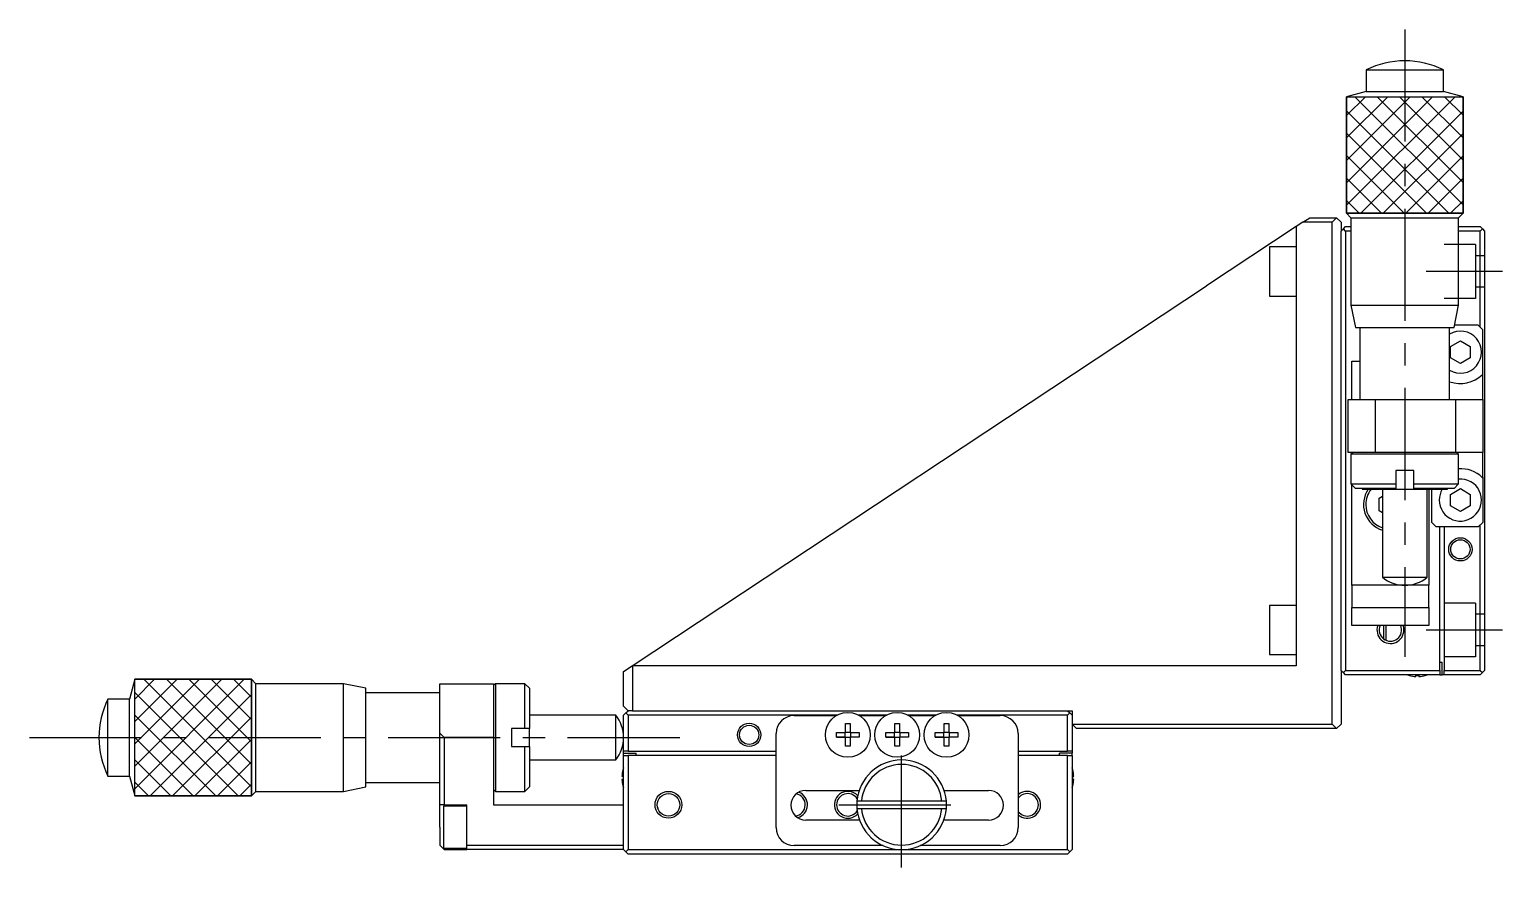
# Model space of a CAD drawing. Extents: x -319 to 370, y 6 to 505.
# Drawn here: x 58.9 to 223.2, y 236.3 to 329.8 of the extents above; entities that cross this region are included whole.
import ezdxf

# ---------------------------------------------------------------- set-up
doc = ezdxf.new("R2010")
doc.units = 0
doc.header["$LTSCALE"] = 10
doc.linetypes.add('CENTER', pattern=[2, 1.25, -0.25, 0.25, -0.25])
doc.linetypes.add('DASHED', pattern=[3.5, 2, -1.5])
doc.layers.get('0').update_dxf_attribs({"linetype": 'CONTINUOUS'})
doc.layers.add('CENTER', color=1, linetype='CENTER')

msp = doc.modelspace()

# ---------------------------------------------------------------- linework, layer by layer
at = {"color": 7, "linetype": 'CONTINUOUS'}
for p, q in [((207.994107, 325.29641), (216.594107, 325.29641)), ((207.994107, 325.29641), (207.994107, 322.885899)), ((216.594107, 322.885899), (216.594107, 325.29641)), ((207.994107, 322.885899), (205.794108, 322.296411)), ((207.994107, 322.885899), (216.594107, 322.885899)), ((218.794106, 322.296411), (216.594107, 322.885899)), ((200.93869, 308.296404), (201.694107, 308.796404)), ((201.694107, 308.796404), (204.694107, 308.796404)), ((204.694107, 308.796404), (204.194107, 308.296404)), ((205.194107, 308.296404), (204.694107, 308.796404)), ((205.794108, 309.29641), (206.294111, 308.796408)), ((206.294111, 308.796408), (218.294103, 308.796408)), ((206.294111, 308.796408), (206.294111, 299.046403)), ((218.294103, 308.796408), (218.794106, 309.29641)), ((218.294103, 299.046403), (218.294103, 308.796408)), ((200.194107, 307.803576), (190.194107, 301.18472)), ((200.93869, 308.296404), (200.194107, 307.803576)), ((200.194107, 307.803576), (200.194107, 258.796404)), ((204.194107, 308.296404), (200.93869, 308.296404)), ((204.194107, 252.296404), (204.194107, 308.296404)), ((205.194107, 308.296404), (205.194107, 307.296404)), ((205.444107, 307.546404), (205.194107, 307.296404)), ((205.194107, 258.296404), (205.194107, 307.296404)), ((205.444107, 307.546404), (205.694107, 307.796404)), ((205.694107, 307.296404), (205.444107, 307.546404)), ((205.694107, 307.796404), (206.294111, 307.796404)), ((205.694107, 307.296404), (205.694107, 258.296404)), ((206.294111, 307.296404), (205.694107, 307.296404)), ((218.294103, 307.796404), (220.694107, 307.796404)), ((220.694107, 307.296404), (218.294103, 307.296404)), ((220.694107, 307.796404), (220.944107, 307.546404)), ((220.944107, 307.546404), (220.694107, 307.296404)), ((220.694107, 296.596404), (220.694107, 307.296404)), ((220.944107, 307.546404), (221.194107, 307.296404)), ((221.194107, 307.296404), (221.194107, 258.296404)), ((197.194107, 305.546404), (197.194107, 302.796404)), ((200.194107, 305.546404), (197.194107, 305.546404)), ((197.194107, 302.796404), (197.194107, 300.046404)), ((126.152348, 258.796404), (190.194107, 301.18472)), ((197.194107, 300.046404), (200.194107, 300.046404)), ((206.294111, 299.046403), (218.294103, 299.046403)), ((206.294111, 299.046403), (206.79411, 296.546404)), ((217.794104, 296.546404), (218.294103, 299.046403)), ((206.79411, 296.546404), (217.794104, 296.546404)), ((207.294107, 296.546404), (207.294107, 288.496404)), ((217.294107, 288.496404), (217.294107, 296.546404)), ((220.494107, 296.796404), (217.844104, 296.796404)), ((220.994107, 296.296404), (220.494107, 296.796404)), ((220.994107, 291.248876), (220.994107, 296.296404)), ((217.394107, 294.431489), (218.494107, 295.066575)), ((217.394107, 293.161319), (217.394107, 294.431489)), ((218.494107, 295.066575), (219.594107, 294.431489)), ((219.594107, 294.431489), (219.594107, 293.161319)), ((206.394107, 292.796404), (207.294107, 292.796404)), ((206.394107, 288.496404), (206.394107, 292.796404)), ((218.494107, 292.526233), (217.394107, 293.161319)), ((219.594107, 293.161319), (218.494107, 292.526233)), ((220.994107, 291.248876), (220.924929, 291.278249)), ((220.994107, 288.496404), (220.994107, 291.248876)), ((205.994107, 282.596404), (205.994107, 288.496404)), ((205.994107, 288.496404), (208.994107, 288.496404)), ((208.994107, 288.496404), (208.994107, 282.596404)), ((208.994107, 288.496404), (217.994107, 288.496404)), ((217.994107, 282.596404), (217.994107, 288.496404)), ((217.994107, 288.496404), (220.994107, 288.496404)), ((220.994107, 288.496404), (220.994107, 282.596404)), ((208.994107, 282.596404), (205.994107, 282.596404)), ((206.494107, 282.596404), (206.294107, 282.396404)), ((206.394107, 282.496404), (206.394107, 282.596404)), ((217.994107, 282.596404), (208.994107, 282.596404)), ((220.994107, 282.596404), (217.994107, 282.596404)), ((218.294107, 282.396404), (218.094107, 282.596404)), ((220.994107, 279.843932), (220.994107, 282.596404)), ((212.294107, 282.396404), (206.294107, 282.396404)), ((206.294107, 282.396404), (206.294107, 279.096404)), ((218.294107, 282.396404), (212.294107, 282.396404)), ((218.294107, 279.096404), (218.294107, 282.396404)), ((211.294107, 280.596404), (211.294107, 279.096404)), ((213.294107, 280.596404), (211.294107, 280.596404)), ((213.294107, 279.096404), (213.294107, 280.596404)), ((220.924929, 279.814559), (220.994107, 279.843932)), ((220.994107, 279.843932), (220.994107, 274.796404)), ((206.294107, 279.096404), (211.294107, 279.096404)), ((206.294107, 279.096404), (206.794107, 278.596404)), ((206.394107, 267.796404), (206.394107, 278.996404)), ((211.294107, 278.596404), (206.794107, 278.596404)), ((207.544107, 278.596385), (207.544107, 278.496404)), ((207.544107, 278.496404), (217.044107, 278.496404)), ((209.444107, 277.518092), (209.794111, 277.720167)), ((209.794111, 278.496404), (209.794111, 268.673913)), ((211.294107, 279.096404), (211.294107, 278.596404)), ((213.294107, 279.096404), (218.294107, 279.096404)), ((213.294107, 278.596404), (213.294107, 279.096404)), ((217.794107, 278.596404), (213.294107, 278.596404)), ((214.794103, 268.673913), (214.794103, 278.496404)), ((214.994107, 278.496404), (214.994107, 267.796404)), ((215.294107, 274.796404), (215.294107, 278.496404)), ((217.044107, 278.496404), (217.044107, 278.596385)), ((217.394107, 277.931489), (218.494107, 278.566575)), ((217.394107, 276.661319), (217.394107, 277.931489)), ((217.794107, 278.596404), (218.294107, 279.096404)), ((218.494107, 278.566575), (219.594107, 277.931489)), ((219.594107, 277.931489), (219.594107, 276.661319)), ((209.444107, 276.074716), (209.444107, 277.518092)), ((209.794111, 275.872641), (209.444107, 276.074716)), ((218.494107, 276.026233), (217.394107, 276.661319)), ((219.594107, 276.661319), (218.494107, 276.026233)), ((215.294107, 274.796404), (215.794107, 274.296404)), ((220.494107, 274.296404), (220.994107, 274.796404)), ((220.694107, 258.296404), (220.694107, 274.496404)), ((220.494107, 274.296404), (215.794107, 274.296404)), ((216.194107, 258.296404), (216.194107, 274.296404)), ((216.694107, 274.296404), (216.694107, 258.296404)), ((214.994107, 267.796404), (206.394107, 267.796404)), ((206.394107, 267.796404), (206.394107, 265.296404)), ((209.794111, 268.673913), (214.794103, 268.673913)), ((214.994107, 265.296404), (214.994107, 267.796404)), ((197.194107, 265.546404), (197.194107, 262.796404)), ((200.194107, 265.546404), (197.194107, 265.546404)), ((206.394107, 265.296404), (214.994107, 265.296404)), ((206.394107, 263.296404), (206.394107, 265.296404)), ((214.994107, 265.296404), (214.994107, 263.296404)), ((214.994107, 263.296404), (206.394107, 263.296404)), ((209.944107, 262.796404), (209.944107, 263.296404)), ((210.194107, 263.296404), (210.194107, 262.796404)), ((197.194107, 262.796404), (197.194107, 260.046404)), ((209.944107, 261.796404), (209.944107, 262.796404)), ((210.194107, 262.796404), (210.194107, 261.65076)), ((197.194107, 260.046404), (200.194107, 260.046404)), ((125.194107, 258.162159), (126.152348, 258.796404)), ((125.194107, 254.296404), (125.194107, 258.162159)), ((126.152348, 258.796404), (126.194107, 258.796404)), ((126.194107, 258.796404), (126.194107, 253.796404)), ((128.944107, 258.796404), (126.194107, 258.796404)), ((131.444107, 258.796404), (128.944107, 258.796404)), ((168.944107, 258.796404), (131.444107, 258.796404)), ((171.444107, 258.796404), (168.944107, 258.796404)), ((200.194107, 258.796404), (171.444107, 258.796404)), ((205.194107, 258.296404), (205.194107, 252.296404)), ((205.194107, 258.296404), (205.444107, 258.046404)), ((205.444107, 258.046404), (205.694107, 258.296404)), ((205.694107, 257.796404), (205.444107, 258.046404)), ((205.694107, 258.296404), (216.194107, 258.296404)), ((216.194107, 259.196404), (216.444107, 259.196404)), ((216.194107, 258.296404), (216.194107, 257.796404)), ((216.444107, 257.796404), (216.444107, 259.196404)), ((216.694107, 258.296404), (220.694107, 258.296404)), ((216.694107, 257.796404), (216.694107, 258.296404)), ((220.694107, 258.296404), (220.944107, 258.046404)), ((220.944107, 258.046404), (220.694107, 257.796404)), ((221.194107, 258.296404), (220.944107, 258.046404)), ((70.6941, 257.296403), (70.104612, 255.096404)), ((84.194103, 256.7964), (83.694101, 257.296403)), ((84.194103, 244.796408), (84.194103, 256.7964)), ((93.944108, 256.7964), (84.194103, 256.7964)), ((93.944108, 244.796408), (93.944108, 256.7964)), ((96.444107, 256.296401), (93.944108, 256.7964)), ((96.444107, 245.296407), (96.444107, 256.296401)), ((104.694107, 256.796404), (110.694107, 256.796404)), ((104.694107, 251.296404), (104.694107, 256.796404)), ((110.694107, 256.796404), (110.694107, 250.796402)), ((110.894107, 256.796404), (110.694107, 256.596404)), ((110.894107, 256.796404), (110.894107, 244.796404)), ((114.194107, 256.796404), (110.894107, 256.796404)), ((114.194107, 251.796404), (114.194107, 256.796404)), ((114.694107, 256.296404), (114.194107, 256.796404)), ((114.694107, 256.296404), (114.694107, 251.796404)), ((216.194107, 257.796404), (205.694107, 257.796404)), ((212.805491, 257.72226), (212.807746, 257.726882)), ((213.514107, 257.726882), (213.874107, 257.726882)), ((213.514107, 257.606545), (213.514107, 257.726882)), ((213.874107, 257.726882), (213.874107, 257.606545)), ((214.580469, 257.726882), (214.582723, 257.72226)), ((216.194107, 257.796404), (216.444107, 257.796404)), ((216.694107, 257.796404), (216.444107, 257.796404)), ((220.694107, 257.796404), (216.694107, 257.796404)), ((67.694101, 246.496404), (67.694101, 255.096404)), ((70.104612, 255.096404), (67.694101, 255.096404)), ((70.104612, 246.496404), (70.104612, 255.096404)), ((104.694107, 255.796404), (96.444107, 255.796404)), ((124.316598, 253.2964), (114.694107, 253.2964)), ((124.316598, 248.296408), (124.316598, 253.2964)), ((125.194107, 254.296404), (125.694107, 253.796404)), ((125.194107, 253.296404), (125.444107, 253.546404)), ((125.194107, 249.296404), (125.194107, 253.296404)), ((125.444107, 253.546404), (125.694107, 253.796404)), ((125.444107, 253.546404), (125.694107, 253.296404)), ((126.194107, 253.796404), (125.694107, 253.796404)), ((125.694107, 253.296404), (125.694107, 249.296404)), ((149.006673, 253.296404), (125.694107, 253.296404)), ((126.194107, 253.796404), (128.944107, 253.796404)), ((128.944107, 253.796404), (131.444107, 253.796404)), ((131.444107, 253.796404), (168.944107, 253.796404)), ((144.194107, 253.246404), (148.918372, 253.246404)), ((154.506673, 253.296404), (151.381541, 253.296404)), ((151.469842, 253.246404), (154.418372, 253.246404)), ((160.006673, 253.296404), (156.881541, 253.296404)), ((156.969842, 253.246404), (159.918372, 253.246404)), ((174.694107, 253.296404), (162.381541, 253.296404)), ((162.469842, 253.246404), (167.194107, 253.246404)), ((168.944107, 253.796404), (171.444107, 253.796404)), ((171.444107, 253.796404), (175.194107, 253.796404)), ((174.694107, 253.796404), (174.944107, 253.546404)), ((174.694107, 253.296404), (174.944107, 253.546404)), ((174.694107, 249.296404), (174.694107, 253.296404)), ((174.944107, 253.546404), (175.194107, 253.296404)), ((175.194107, 253.796404), (175.194107, 252.296404)), ((114.194107, 251.796404), (112.694107, 251.796404)), ((112.694107, 251.796404), (112.694107, 249.796404)), ((114.694107, 251.796404), (114.194107, 251.796404)), ((114.694107, 249.796404), (114.694107, 251.796476)), ((148.935518, 250.836404), (148.935518, 251.356404)), ((148.935518, 251.356404), (149.934107, 251.356404)), ((149.892732, 250.836404), (149.892732, 251.356404)), ((149.934107, 252.354994), (150.454107, 252.354994)), ((149.934107, 251.356404), (149.934107, 252.354994)), ((149.934107, 251.397779), (150.454107, 251.397779)), ((150.454107, 252.354994), (150.454107, 251.356404)), ((150.454107, 251.356404), (151.452697, 251.356404)), ((150.495482, 251.356404), (150.495482, 250.836404)), ((151.452697, 251.356404), (151.452697, 250.836404)), ((154.435518, 250.836404), (154.435518, 251.356404)), ((154.435518, 251.356404), (155.434107, 251.356404)), ((155.392732, 250.836404), (155.392732, 251.356404)), ((155.434107, 252.354994), (155.954107, 252.354994)), ((155.434107, 251.356404), (155.434107, 252.354994)), ((155.434107, 251.397779), (155.954107, 251.397779)), ((155.954107, 252.354994), (155.954107, 251.356404)), ((155.954107, 251.356404), (156.952697, 251.356404)), ((155.995482, 251.356404), (155.995482, 250.836404)), ((156.952697, 251.356404), (156.952697, 250.836404)), ((159.935518, 250.836404), (159.935518, 251.356404)), ((159.935518, 251.356404), (160.934107, 251.356404)), ((160.892732, 250.836404), (160.892732, 251.356404)), ((160.934107, 252.354994), (161.454107, 252.354994)), ((160.934107, 251.356404), (160.934107, 252.354994)), ((160.934107, 251.397779), (161.454107, 251.397779)), ((161.454107, 252.354994), (161.454107, 251.356404)), ((161.454107, 251.356404), (162.452697, 251.356404)), ((161.495482, 251.356404), (161.495482, 250.836404)), ((162.452697, 251.356404), (162.452697, 250.836404)), ((175.194107, 252.296404), (175.194107, 249.296404)), ((175.194107, 252.296404), (204.194107, 252.296404)), ((175.694107, 251.796404), (175.194107, 252.296404)), ((204.694107, 251.796404), (175.694107, 251.796404)), ((204.194107, 252.296404), (204.694107, 251.796404)), ((204.694107, 251.796404), (205.194107, 252.296404)), ((104.694107, 251.296404), (105.194107, 250.796404)), ((104.694107, 243.296404), (104.694107, 251.296404)), ((105.194107, 250.796404), (105.194107, 243.296404)), ((110.694107, 250.796402), (105.194107, 250.796404)), ((110.694107, 250.796402), (110.694107, 243.296404)), ((112.694107, 249.796404), (114.194107, 249.796404)), ((114.194107, 244.796404), (114.194107, 249.796404)), ((114.194107, 249.796404), (114.694107, 249.796404)), ((114.694107, 249.796404), (114.694107, 245.296404)), ((142.194107, 240.746404), (142.194107, 251.246404)), ((149.934107, 250.836404), (148.935518, 250.836404)), ((148.935518, 250.836404), (149.892732, 250.836404)), ((149.934107, 250.836404), (149.892732, 250.836404)), ((149.934107, 249.837815), (149.934107, 250.836404)), ((150.454107, 250.795029), (149.934107, 250.795029)), ((150.454107, 249.837815), (149.934107, 249.837815)), ((150.454107, 250.836404), (150.454107, 249.837815)), ((151.452697, 250.836404), (150.454107, 250.836404)), ((150.495482, 250.836404), (150.454107, 250.836404)), ((151.452697, 250.836404), (150.495482, 250.836404)), ((155.434107, 250.836404), (154.435518, 250.836404)), ((154.435518, 250.836404), (155.392732, 250.836404)), ((155.434107, 250.836404), (155.392732, 250.836404)), ((155.434107, 249.837815), (155.434107, 250.836404)), ((155.954107, 250.795029), (155.434107, 250.795029)), ((155.954107, 249.837815), (155.434107, 249.837815)), ((155.954107, 250.836404), (155.954107, 249.837815)), ((156.952697, 250.836404), (155.954107, 250.836404)), ((155.995482, 250.836404), (155.954107, 250.836404)), ((156.952697, 250.836404), (155.995482, 250.836404)), ((160.934107, 250.836404), (159.935518, 250.836404)), ((159.935518, 250.836404), (160.892732, 250.836404)), ((160.934107, 250.836404), (160.892732, 250.836404)), ((160.934107, 249.837815), (160.934107, 250.836404)), ((161.454107, 250.795029), (160.934107, 250.795029)), ((161.454107, 249.837815), (160.934107, 249.837815)), ((161.454107, 250.836404), (161.454107, 249.837815)), ((162.452697, 250.836404), (161.454107, 250.836404)), ((161.495482, 250.836404), (161.454107, 250.836404)), ((162.452697, 250.836404), (161.495482, 250.836404)), ((169.194107, 251.246404), (169.194107, 240.746404)), ((114.694107, 248.296408), (124.316598, 248.296408)), ((125.694107, 249.296404), (125.194107, 249.296404)), ((125.194107, 249.046404), (125.194107, 249.296404)), ((125.194107, 249.046404), (126.594107, 249.046404)), ((125.194107, 248.796404), (125.194107, 249.046404)), ((125.194107, 238.296404), (125.194107, 248.796404)), ((125.194107, 248.796404), (125.694107, 248.796404)), ((125.694107, 249.296404), (142.194107, 249.296404)), ((125.694107, 248.796404), (125.694107, 238.296404)), ((142.194107, 248.796404), (125.694107, 248.796404)), ((126.594107, 248.796404), (126.594107, 249.046404)), ((169.194107, 249.296404), (174.694107, 249.296404)), ((174.694107, 248.796404), (169.194107, 248.796404)), ((175.194107, 249.046404), (173.794107, 249.046404)), ((173.794107, 248.796404), (173.794107, 249.046404)), ((175.194107, 249.296404), (174.694107, 249.296404)), ((174.694107, 238.296404), (174.694107, 248.796404)), ((174.694107, 248.796404), (175.194107, 248.796404)), ((175.194107, 249.296404), (175.194107, 249.046404)), ((175.194107, 248.796404), (175.194107, 249.046404)), ((175.194107, 248.796404), (175.194107, 238.296404)), ((67.694101, 246.496404), (70.104612, 246.496404)), ((70.104612, 246.496404), (70.6941, 244.296405)), ((125.004248, 246.476404), (125.124586, 246.476404)), ((125.119963, 247.18502), (125.124586, 247.182766)), ((125.124586, 246.476404), (125.124586, 246.116404)), ((175.263629, 247.182766), (175.268251, 247.18502)), ((175.263629, 246.476404), (175.383966, 246.476404)), ((175.263629, 246.116404), (175.263629, 246.476404)), ((83.694101, 244.296405), (84.194103, 244.796408)), ((84.194103, 244.796408), (93.944108, 244.796408)), ((93.944108, 244.796408), (96.444107, 245.296407)), ((96.444107, 245.796404), (104.694107, 245.796404)), ((110.694107, 244.996404), (110.894107, 244.796404)), ((110.894107, 244.796404), (114.194107, 244.796404)), ((114.194107, 244.796404), (114.694107, 245.296404)), ((125.124586, 246.116404), (125.004248, 246.116404)), ((125.124586, 245.410043), (125.119963, 245.407788)), ((145.494107, 244.896404), (151.457019, 244.896404)), ((160.931195, 244.896404), (165.894107, 244.896404)), ((175.383966, 246.116404), (175.263629, 246.116404)), ((175.268251, 245.407788), (175.263629, 245.410043)), ((105.194107, 243.296404), (104.694107, 243.296404)), ((104.694107, 240.796404), (104.694107, 243.296404)), ((105.094107, 243.146404), (105.094107, 240.796404)), ((107.694107, 243.146404), (105.094107, 243.146404)), ((105.194107, 243.296404), (107.694107, 243.296404)), ((107.694107, 238.796404), (107.694107, 243.296404)), ((110.694107, 243.296404), (125.194107, 243.296404)), ((151.71192, 243.696404), (151.210133, 243.696404)), ((160.676294, 243.696404), (151.71192, 243.696404)), ((161.178082, 243.696404), (160.676294, 243.696404)), ((151.49198, 241.596404), (145.494107, 241.596404)), ((151.210133, 242.896404), (151.71192, 242.896404)), ((151.210133, 242.896404), (161.178082, 242.896404)), ((151.71192, 242.896404), (160.676294, 242.896404)), ((160.676294, 242.896404), (161.178082, 242.896404)), ((165.894107, 241.596404), (160.896234, 241.596404)), ((104.694107, 240.796404), (104.694107, 238.796404)), ((105.094107, 240.796404), (105.094107, 238.446404)), ((104.694107, 238.796404), (105.194107, 238.296404)), ((105.094107, 238.446404), (107.694107, 238.446404)), ((105.194107, 238.296404), (107.694107, 238.296404)), ((107.694107, 238.796404), (125.194107, 238.796404)), ((107.694107, 238.296404), (107.694107, 238.796404)), ((125.194107, 238.296404), (107.694107, 238.296404)), ((125.444107, 238.046404), (125.194107, 238.296404)), ((125.694107, 238.296404), (125.444107, 238.046404)), ((125.694107, 238.296404), (156.194107, 238.296404)), ((154.121066, 238.746404), (144.194107, 238.746404)), ((156.194107, 238.296404), (174.694107, 238.296404)), ((167.194107, 238.746404), (158.267148, 238.746404)), ((174.944107, 238.046404), (174.694107, 238.296404)), ((175.194107, 238.296404), (174.944107, 238.046404)), ((125.694107, 237.796404), (125.444107, 238.046404)), ((174.694107, 237.796404), (125.694107, 237.796404)), ((174.944107, 238.046404), (174.694107, 237.796404))]:
    msp.add_line(p, q, dxfattribs=at)
at = {"color": 3, "linetype": 'CONTINUOUS'}
for p, q in [((205.794108, 322.296411), (218.794106, 322.296411)), ((205.794108, 322.296411), (205.794108, 309.29641)), ((205.794108, 320.191804), (207.898715, 322.296411)), ((205.794108, 317.691804), (210.398715, 322.296411)), ((205.794108, 315.191804), (212.898715, 322.296411)), ((205.794108, 312.691804), (215.398715, 322.296411)), ((205.794108, 310.191804), (217.898715, 322.296411)), ((206.713078, 322.296411), (218.794106, 310.215383)), ((209.213078, 322.296411), (218.794106, 312.715383)), ((211.713078, 322.296411), (218.794106, 315.215383)), ((214.213078, 322.296411), (218.794106, 317.715383)), ((216.713078, 322.296411), (218.794106, 320.215383)), ((218.794106, 309.29641), (218.794106, 322.296411)), ((205.794108, 320.715381), (217.213079, 309.29641)), ((207.398714, 309.29641), (218.794106, 320.691802)), ((205.794108, 318.215381), (214.713079, 309.29641)), ((209.898714, 309.29641), (218.794106, 318.191802)), ((205.794108, 315.715381), (212.213079, 309.29641)), ((212.398714, 309.29641), (218.794106, 315.691802)), ((205.794108, 313.215381), (209.713079, 309.29641)), ((214.898714, 309.29641), (218.794106, 313.191802)), ((205.794108, 310.715381), (207.213079, 309.29641)), ((217.398714, 309.29641), (218.794106, 310.691802)), ((205.794108, 309.29641), (218.794106, 309.29641)), ((70.6941, 244.296405), (70.6941, 257.296403)), ((83.694101, 257.296403), (70.6941, 257.296403)), ((70.6941, 255.091796), (72.898707, 257.296403)), ((70.6941, 252.591796), (75.398707, 257.296403)), ((70.6941, 250.091796), (77.898707, 257.296403)), ((70.6941, 247.591796), (80.398707, 257.296403)), ((70.6941, 245.091796), (82.898707, 257.296403)), ((71.713086, 257.296403), (83.694101, 245.315388)), ((74.213086, 257.296403), (83.694101, 247.815388)), ((76.713086, 257.296403), (83.694101, 250.315388)), ((79.213086, 257.296403), (83.694101, 252.815388)), ((81.713086, 257.296403), (83.694101, 255.315388)), ((83.694101, 244.296405), (83.694101, 257.296403)), ((70.6941, 255.815389), (82.213084, 244.296405)), ((72.398709, 244.296405), (83.694101, 255.591797)), ((70.6941, 253.315389), (79.713084, 244.296405)), ((74.898709, 244.296405), (83.694101, 253.091797)), ((70.6941, 250.815389), (77.213084, 244.296405)), ((77.398709, 244.296405), (83.694101, 250.591797)), ((70.6941, 248.315389), (74.713084, 244.296405)), ((79.898709, 244.296405), (83.694101, 248.091797)), ((70.6941, 245.815389), (72.213084, 244.296405)), ((82.398709, 244.296405), (83.694101, 245.591797)), ((70.6941, 244.296405), (83.694101, 244.296405)), ((128.972356, 243.032162), (129.005965, 242.908051))]:
    msp.add_line(p, q, dxfattribs=at)
at = {"color": 3, "linetype": 'DASHED'}
for p, q in [((205.794108, 309.29641), (205.794108, 322.296411)), ((205.794108, 322.296411), (218.794106, 322.296411)), ((218.794106, 322.296411), (218.794106, 309.29641)), ((218.794106, 309.29641), (205.794108, 309.29641)), ((220.194107, 305.796404), (216.694107, 305.796404)), ((220.194107, 305.796404), (220.194107, 299.796404)), ((221.194107, 304.546404), (220.194107, 304.546404)), ((221.194107, 301.046404), (220.194107, 301.046404)), ((220.194107, 299.796404), (216.694107, 299.796404)), ((220.194107, 265.796404), (216.694107, 265.796404)), ((220.194107, 265.796404), (220.194107, 259.796404)), ((221.194107, 264.546404), (220.194107, 264.546404)), ((220.194107, 259.796404), (216.694107, 259.796404)), ((221.194107, 261.046404), (220.194107, 261.046404)), ((70.6941, 244.296405), (70.6941, 257.296403)), ((70.6941, 257.296403), (83.694101, 257.296403)), ((83.694101, 257.296403), (83.694101, 244.296405)), ((83.694101, 244.296405), (70.6941, 244.296405))]:
    msp.add_line(p, q, dxfattribs=at)
at = {"color": 3, "linetype": 'CONTINUOUS'}
for centre, radius in [((218.494107, 271.796404), 1.3), ((139.194107, 251.096404), 1.3), ((130.194107, 243.296404), 1.5)]:
    msp.add_circle(centre, radius, dxfattribs=at)
at = {"color": 7, "linetype": 'CONTINUOUS'}
for centre, radius in [((218.494107, 271.796404), 1.075), ((150.194107, 251.096404), 2.5), ((155.694107, 251.096404), 2.5), ((161.194107, 251.096404), 2.5), ((139.194107, 251.096404), 1.075), ((130.194107, 243.296404), 1.25)]:
    msp.add_circle(centre, radius, dxfattribs=at)
for centre, radius, start, end in [((212.294107, 316.55141), 9.745001, 90, 116.183791), ((212.294107, 316.55141), 9.745001, 63.816209, 90), ((218.494107, 293.796404), 2.35, 239.293644, 120.706356), ((218.494107, 293.796404), 3.5, 250.314945, 313.989014), ((218.494107, 277.296404), 2.35, 180, 94.882142), ((218.494107, 277.296404), 3.5, 46.010986, 93.275829), ((210.694107, 276.796404), 3, 145.481892, 252.542477), ((210.694107, 276.796404), 2.75, 141.816518, 180), ((218.494107, 277.296404), 2.35, 149.293644, 180), ((210.694107, 276.796404), 2.75, 180, 250.896764), ((212.294107, 271.796409), 3.999997, 231.317811, 270), ((212.294107, 271.796409), 3.999997, 270, 308.682189), ((210.694107, 262.796404), 1.25, 156.421822, 23.578178), ((213.694107, 260.796404), 3.2, 249.635865, 253.877467), ((213.694107, 260.796404), 3.194933, 253.893288, 266.770291), ((213.694107, 260.796404), 3.194933, 273.229709, 286.106712), ((213.694107, 260.796404), 3.2, 286.122533, 290.364135), ((76.439102, 250.796404), 9.745001, 153.816209, 206.183791), ((121.194103, 250.796404), 3.999997, 0, 38.682189), ((144.194107, 251.246404), 2, 90, 180), ((167.194107, 251.246404), 2, 0, 90), ((121.194103, 250.796404), 3.999997, 321.317811, 0), ((156.194107, 243.296404), 5, 4.588566, 175.411434), ((128.194107, 246.296404), 3.194933, 163.893288, 176.770291), ((128.194107, 246.296404), 3.2, 159.635865, 163.877467), ((156.194107, 243.296404), 4.5, 5.099689, 174.900311), ((172.194107, 246.296404), 3.2, 16.122533, 20.364135), ((172.194107, 246.296404), 3.194933, 3.229709, 16.106712), ((128.194107, 246.296404), 3.194933, 183.229709, 196.106712), ((128.194107, 246.296404), 3.2, 196.122533, 200.364135), ((145.494107, 243.246404), 1.65, 90, 270), ((165.894107, 243.246404), 1.65, 270, 90), ((172.194107, 246.296404), 3.2, 339.635865, 343.877467), ((172.194107, 246.296404), 3.194933, 343.893288, 356.770291), ((144.194107, 243.296404), 1.25, 277.220583, 78.374221), ((150.194107, 243.296404), 1.25, 33.12294, 180), ((150.194107, 243.296404), 1.25, 180, 326.87706), ((156.194107, 243.296404), 5, 175.411434, 184.588566), ((156.194107, 243.296404), 5, 355.411434, 4.588566), ((170.194107, 243.296404), 1.25, 216.869898, 143.130102), ((156.194107, 243.296404), 5, 184.588566, 355.411434), ((156.194107, 243.296404), 4.5, 185.099689, 354.900311), ((144.194107, 240.746404), 2, 180, 270), ((167.194107, 240.746404), 2, 270, 0)]:
    msp.add_arc(centre, radius, start, end, dxfattribs=at)
at = {"color": 3, "linetype": 'CONTINUOUS'}
for centre, start, end in [((210.694107, 262.796404), 160.528779, 0), ((210.694107, 262.796404), 0, 19.471221), ((150.194107, 243.296404), 90, 317.401187), ((150.194107, 243.296404), 41.810315, 90), ((170.194107, 243.296404), 90, 131.810315), ((170.194107, 243.296404), 228.189685, 90), ((144.194107, 243.296404), 286.012751, 69.582053)]:
    msp.add_arc(centre, 1.5, start, end, dxfattribs=at)
at = {"layer": 'CENTER', "color": 1, "linetype": 'CENTER'}
for p, q in [((212.294107, 329.796408), (212.294107, 259.796408)), ((223.194107, 302.796404), (214.694107, 302.796404)), ((223.194107, 262.796404), (214.694107, 262.796404)), ((58.944104, 250.796404), (133.444104, 250.796404)), ((156.194107, 236.296404), (156.194107, 250.296404)), ((149.194107, 243.296404), (163.194107, 243.296404))]:
    msp.add_line(p, q, dxfattribs=at)

doc.saveas('drawing.dxf')
